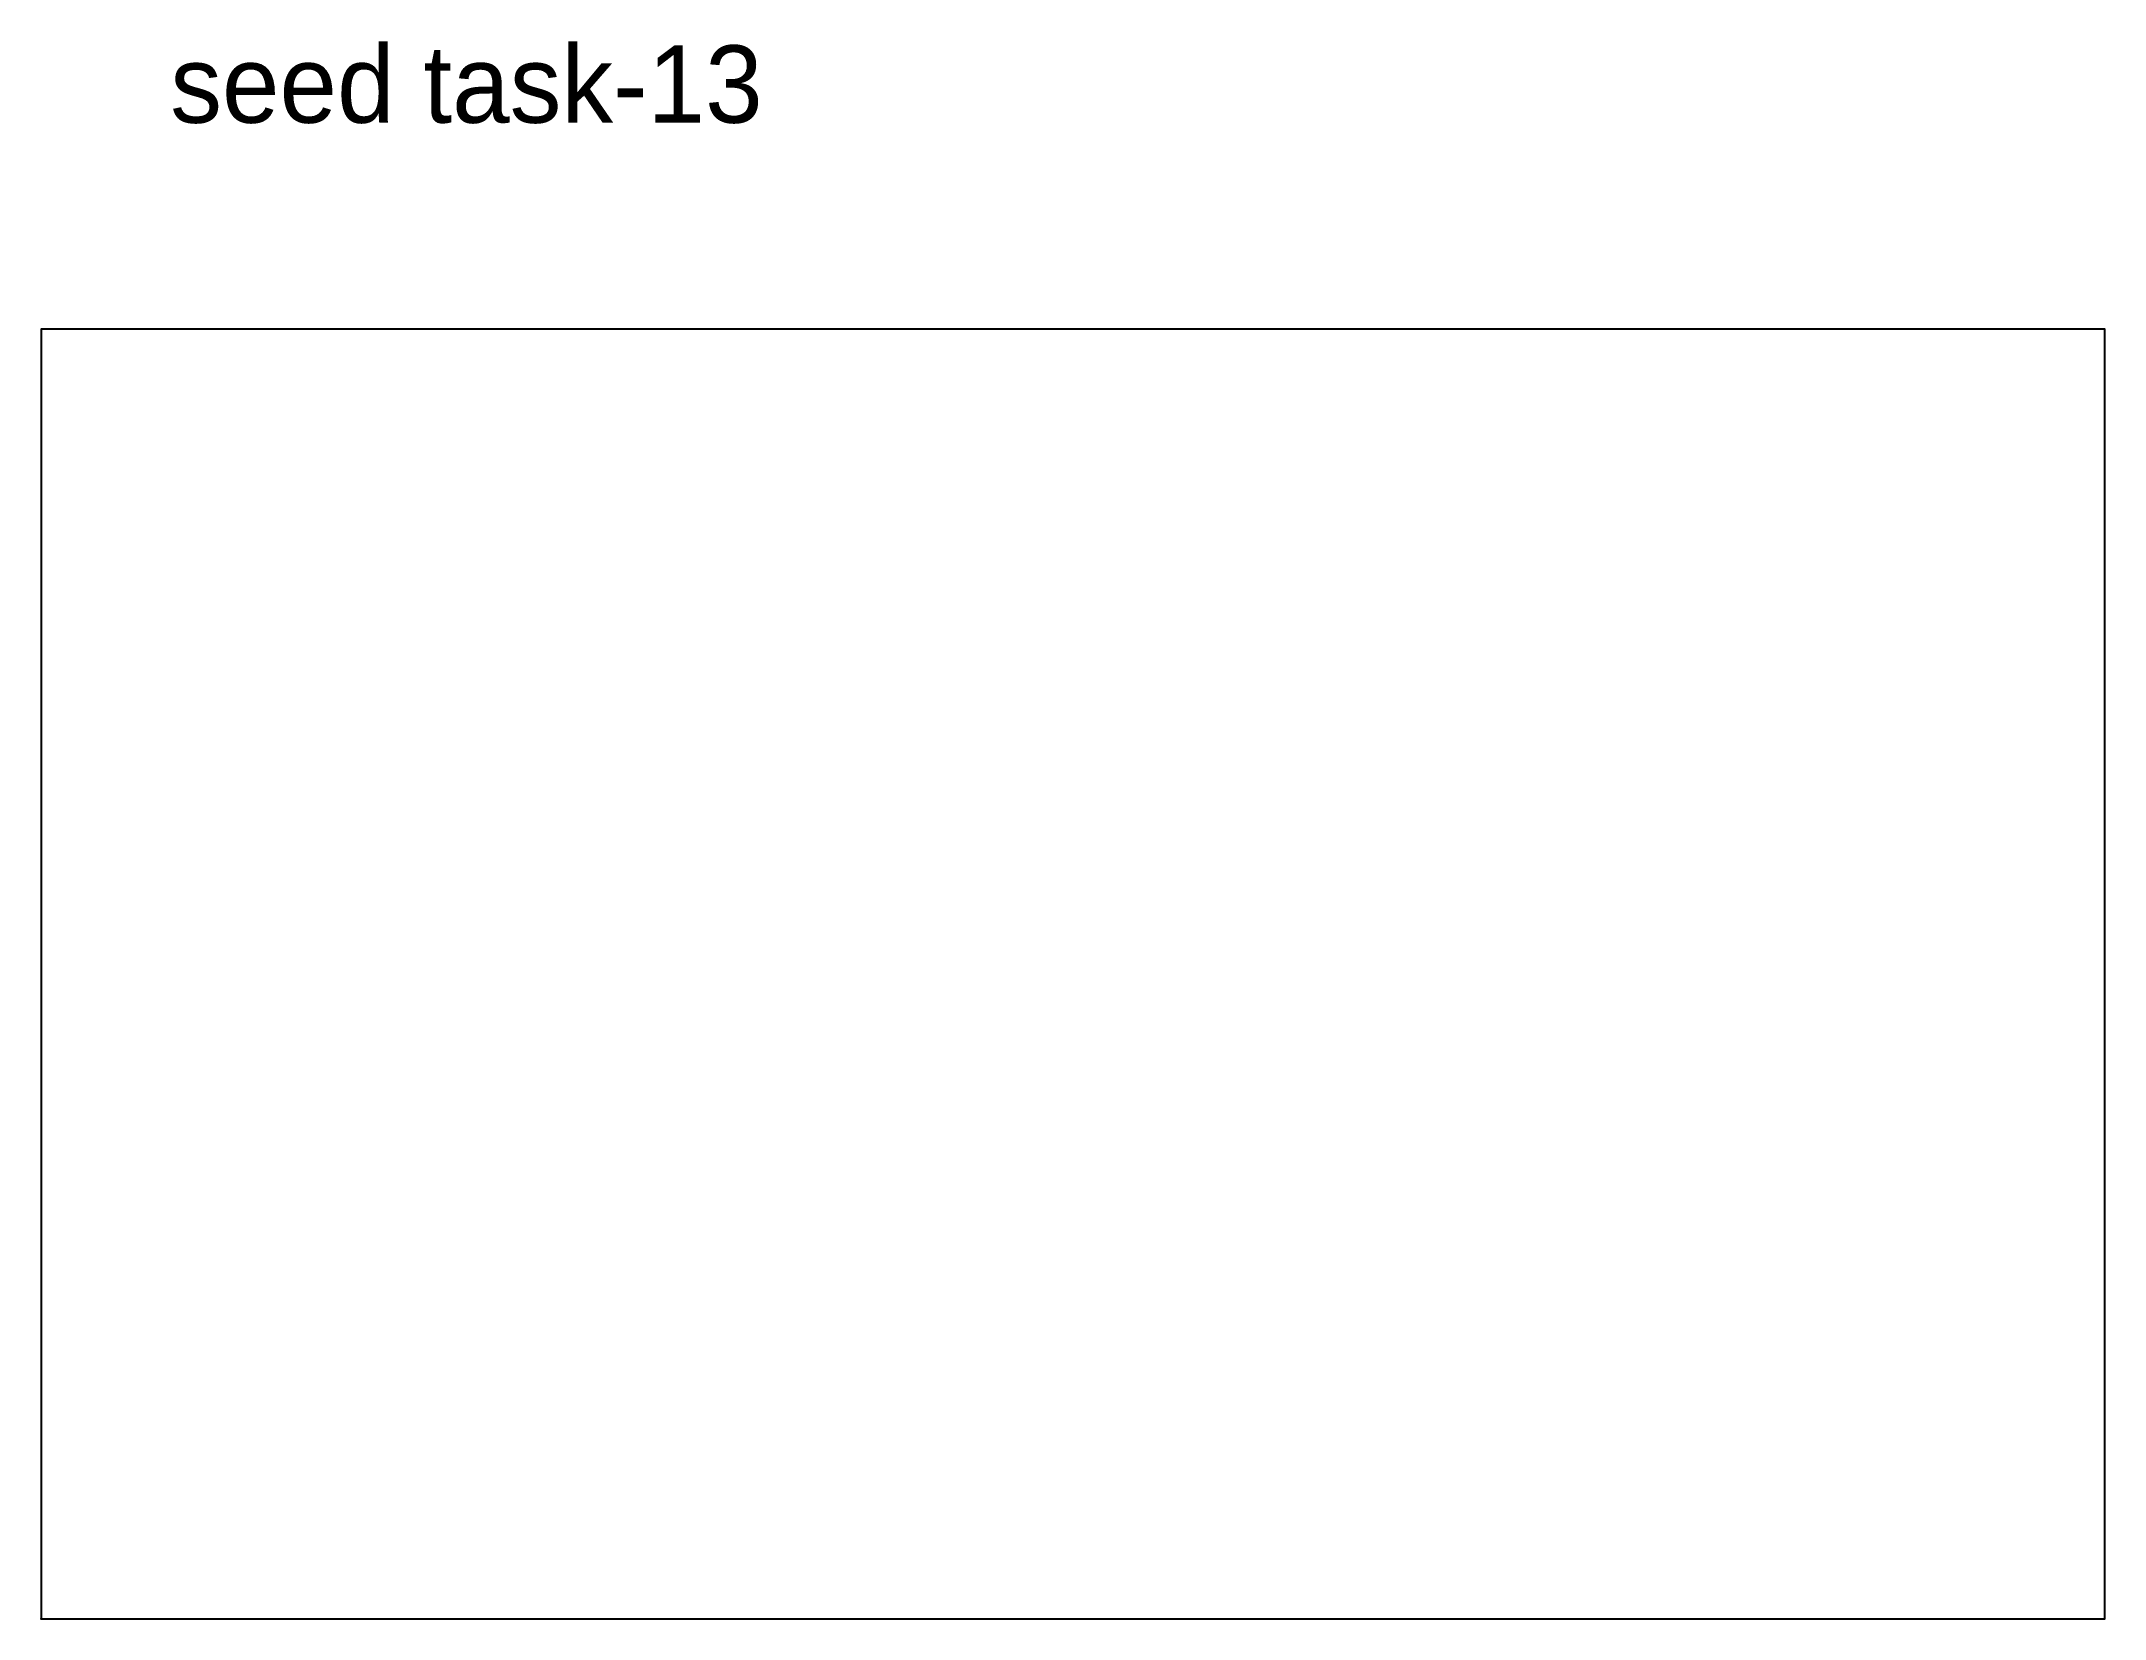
# Model space of a CAD drawing. Header units: metres. Extents: x 0 to 80, y 0 to 61.2.
import ezdxf

# ---------------------------------------------------------------- set-up
doc = ezdxf.new("R2010")
doc.units = ezdxf.units.M
doc.layers.add('GUIDE', color=9, linetype='Continuous')

msp = doc.modelspace()

# ---------------------------------------------------------------- linework, layer by layer
at = {"layer": 'GUIDE'}
msp.add_lwpolyline([(0, 0), (80, 0), (80, 50), (0, 50), (0, 0)], dxfattribs=at)
msp.add_point((0, 0), dxfattribs=at)

# ---------------------------------------------------------------- texts
msp.add_text('seed task-13', height=3, dxfattribs=at).set_placement((5, 58))

doc.saveas('drawing.dxf')
